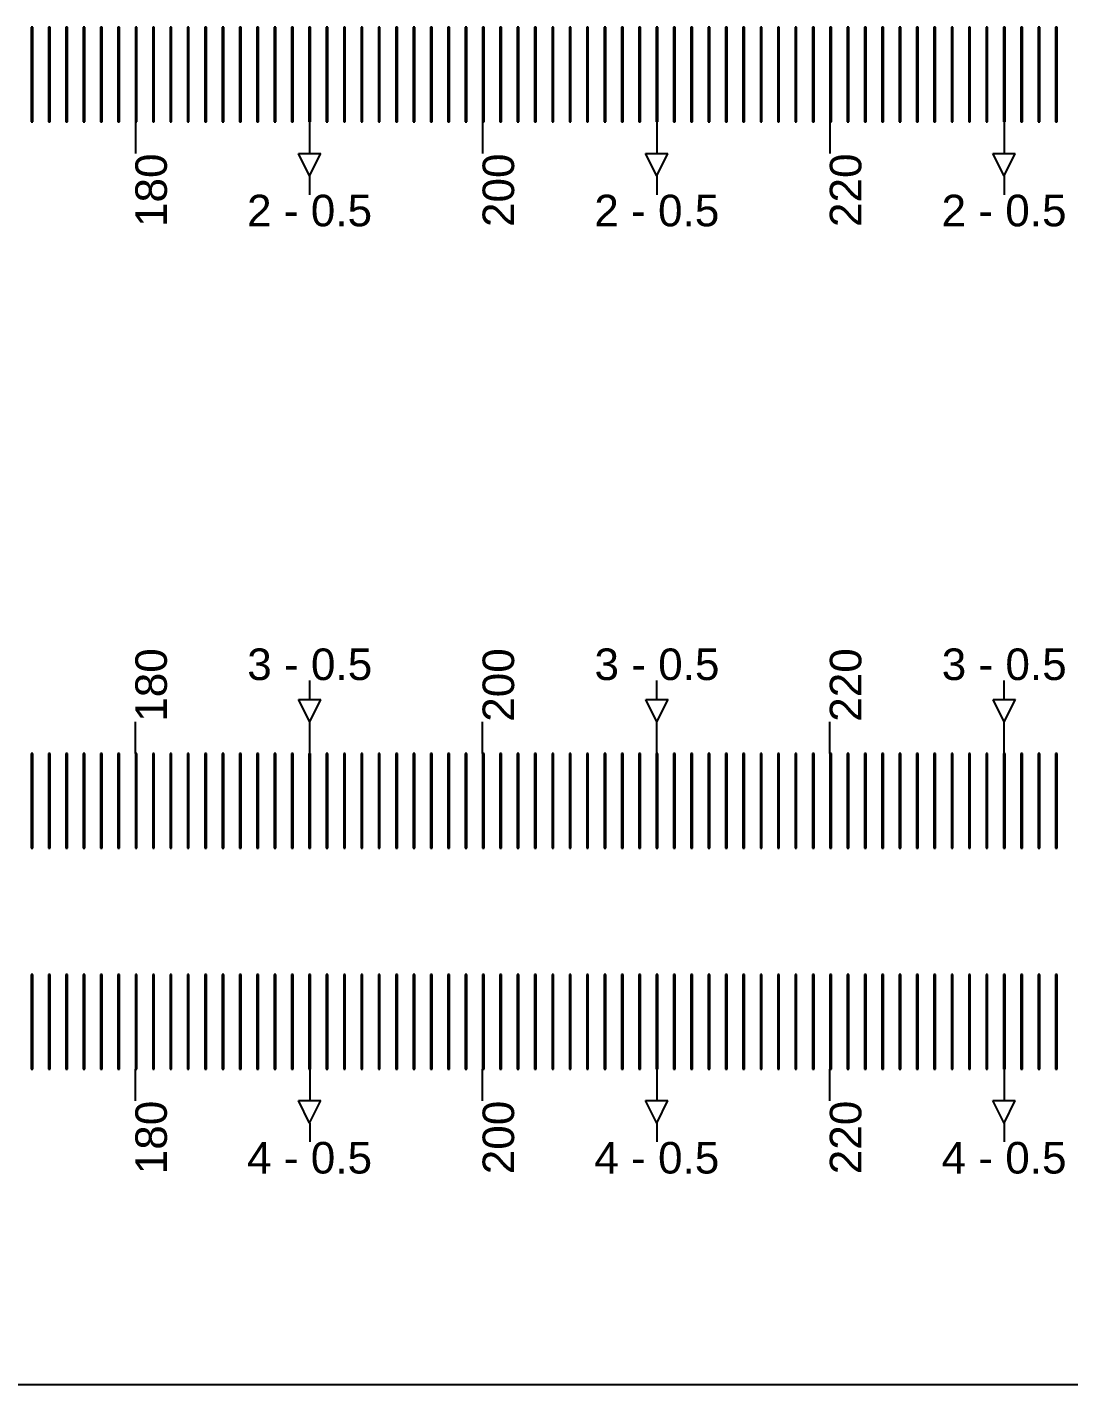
# Model space of a CAD drawing. Extents: x -119394 to 128420, y 74496 to 185496.
# Drawn here: x 41936 to 42266, y 157195.9 to 157625.9 of the extents above; entities that cross this region are included whole.
import ezdxf

# ---------------------------------------------------------------- set-up
doc = ezdxf.new("R2010")
doc.units = 13
doc.layers.add('CL - Label-1', color=120, linetype='Continuous')
doc.layers.add('CL - Label-2', color=132, linetype='Continuous')
doc.layers.add('CL - Sub-Micro', color=7, linetype='Continuous', true_color=0x47d1ff)
doc.styles.get("Standard").update_dxf_attribs({"font": 'arial.ttf'})

msp = doc.modelspace()

# ---------------------------------------------------------------- linework, layer by layer
for p, q in [((41970.29, 157595.86), (41970.29, 157585.86)), ((42025.49, 157595.86), (42025.49, 157585.86)), ((42080.29, 157595.86), (42080.29, 157585.86)), ((42135.49, 157595.86), (42135.49, 157585.86)), ((42190.29, 157595.86), (42190.29, 157585.86)), ((42245.49, 157595.86), (42245.49, 157585.86)), ((42025.49, 157578.79), (42025.49, 157572.79)), ((42135.49, 157578.79), (42135.49, 157572.79)), ((42245.49, 157578.79), (42245.49, 157572.79)), ((42025.54, 157412.94), (42025.54, 157418.94)), ((42135.54, 157412.94), (42135.54, 157418.94)), ((42245.54, 157412.94), (42245.54, 157418.94)), ((41970.29, 157395.86), (41970.29, 157405.86)), ((42025.54, 157395.86), (42025.54, 157405.86)), ((42080.29, 157395.86), (42080.29, 157405.86)), ((42135.54, 157395.86), (42135.54, 157405.86)), ((42190.29, 157395.86), (42190.29, 157405.86)), ((42245.54, 157395.86), (42245.54, 157405.86)), ((41970.29, 157285.86), (41970.29, 157295.86)), ((42025.54, 157295.86), (42025.54, 157285.86)), ((42080.29, 157285.86), (42080.29, 157295.86)), ((42135.54, 157295.86), (42135.54, 157285.86)), ((42190.29, 157285.86), (42190.29, 157295.86)), ((42245.54, 157295.86), (42245.54, 157285.86)), ((42025.54, 157278.79), (42025.54, 157272.79)), ((42135.54, 157278.79), (42135.54, 157272.79)), ((42245.54, 157278.79), (42245.54, 157272.79)), ((46680.29, 157195.86), (38030.29, 157195.86))]:
    msp.add_line(p, q)
at = {"layer": 'CL - Label-2'}
for p, q in [((42025.49, 157578.79), (42021.95, 157585.89)), ((42021.95, 157585.89), (42029.02, 157585.89)), ((42025.49, 157578.79), (42029.02, 157585.89)), ((42135.49, 157578.79), (42131.95, 157585.89)), ((42131.95, 157585.89), (42139.02, 157585.89)), ((42135.49, 157578.79), (42139.02, 157585.89)), ((42245.49, 157578.79), (42241.95, 157585.89)), ((42241.95, 157585.89), (42249.02, 157585.89)), ((42245.49, 157578.79), (42249.02, 157585.89)), ((42025.54, 157405.86), (42022, 157412.96)), ((42022, 157412.96), (42029.07, 157412.96)), ((42025.54, 157405.86), (42029.07, 157412.96)), ((42135.54, 157405.86), (42132, 157412.96)), ((42132, 157412.96), (42139.07, 157412.96)), ((42135.54, 157405.86), (42139.07, 157412.96)), ((42245.54, 157405.86), (42242, 157412.96)), ((42242, 157412.96), (42249.07, 157412.96)), ((42245.54, 157405.86), (42249.07, 157412.96)), ((42025.49, 157278.79), (42021.95, 157285.89)), ((42021.95, 157285.89), (42029.02, 157285.89)), ((42025.49, 157278.79), (42029.02, 157285.89)), ((42135.49, 157278.79), (42131.95, 157285.89)), ((42131.95, 157285.89), (42139.02, 157285.89)), ((42135.49, 157278.79), (42139.02, 157285.89)), ((42245.49, 157278.79), (42241.95, 157285.89)), ((42241.95, 157285.89), (42249.02, 157285.89)), ((42245.49, 157278.79), (42249.02, 157285.89))]:
    msp.add_line(p, q, dxfattribs=at)
at = {"layer": 'CL - Sub-Micro'}
for p, q in [((41937.29, 157625.86), (41937.29, 157595.86)), ((41937.79, 157625.86), (41937.29, 157625.86)), ((41937.79, 157595.86), (41937.79, 157625.86)), ((41942.79, 157625.86), (41942.79, 157595.86)), ((41943.29, 157625.86), (41942.79, 157625.86)), ((41943.29, 157595.86), (41943.29, 157625.86)), ((41948.29, 157625.86), (41948.29, 157595.86)), ((41948.79, 157625.86), (41948.29, 157625.86)), ((41948.79, 157595.86), (41948.79, 157625.86)), ((41953.79, 157625.86), (41953.79, 157595.86)), ((41954.29, 157625.86), (41953.79, 157625.86)), ((41954.29, 157595.86), (41954.29, 157625.86)), ((41959.29, 157625.86), (41959.29, 157595.86)), ((41959.79, 157625.86), (41959.29, 157625.86)), ((41959.79, 157595.86), (41959.79, 157625.86)), ((41964.79, 157625.86), (41964.79, 157595.86)), ((41965.29, 157625.86), (41964.79, 157625.86)), ((41965.29, 157595.86), (41965.29, 157625.86)), ((41970.29, 157625.86), (41970.29, 157595.86)), ((41970.79, 157625.86), (41970.29, 157625.86)), ((41970.79, 157595.86), (41970.79, 157625.86)), ((41975.79, 157625.86), (41975.79, 157595.86)), ((41976.29, 157625.86), (41975.79, 157625.86)), ((41976.29, 157595.86), (41976.29, 157625.86)), ((41981.29, 157625.86), (41981.29, 157595.86)), ((41981.79, 157625.86), (41981.29, 157625.86)), ((41981.79, 157595.86), (41981.79, 157625.86)), ((41986.79, 157625.86), (41986.79, 157595.86)), ((41987.29, 157625.86), (41986.79, 157625.86)), ((41987.29, 157595.86), (41987.29, 157625.86)), ((41992.29, 157625.86), (41992.29, 157595.86)), ((41992.79, 157625.86), (41992.29, 157625.86)), ((41992.79, 157595.86), (41992.79, 157625.86)), ((41997.79, 157625.86), (41997.79, 157595.86)), ((41998.29, 157625.86), (41997.79, 157625.86)), ((41998.29, 157595.86), (41998.29, 157625.86)), ((42003.29, 157625.86), (42003.29, 157595.86)), ((42003.79, 157625.86), (42003.29, 157625.86)), ((42003.79, 157595.86), (42003.79, 157625.86)), ((42008.79, 157625.86), (42008.79, 157595.86)), ((42009.29, 157625.86), (42008.79, 157625.86)), ((42009.29, 157595.86), (42009.29, 157625.86)), ((42014.29, 157625.86), (42014.29, 157595.86)), ((42014.79, 157625.86), (42014.29, 157625.86)), ((42014.79, 157595.86), (42014.79, 157625.86)), ((42019.79, 157625.86), (42019.79, 157595.86)), ((42020.29, 157625.86), (42019.79, 157625.86)), ((42020.29, 157595.86), (42020.29, 157625.86)), ((42025.29, 157625.86), (42025.29, 157595.86)), ((42025.79, 157625.86), (42025.29, 157625.86)), ((42025.79, 157595.86), (42025.79, 157625.86)), ((42030.79, 157625.86), (42030.79, 157595.86)), ((42031.29, 157625.86), (42030.79, 157625.86)), ((42031.29, 157595.86), (42031.29, 157625.86)), ((42036.29, 157625.86), (42036.29, 157595.86)), ((42036.79, 157625.86), (42036.29, 157625.86)), ((42036.79, 157595.86), (42036.79, 157625.86)), ((42041.79, 157625.86), (42041.79, 157595.86)), ((42042.29, 157625.86), (42041.79, 157625.86)), ((42042.29, 157595.86), (42042.29, 157625.86)), ((42047.29, 157625.86), (42047.29, 157595.86)), ((42047.79, 157625.86), (42047.29, 157625.86)), ((42047.79, 157595.86), (42047.79, 157625.86)), ((42052.79, 157625.86), (42052.79, 157595.86)), ((42053.29, 157625.86), (42052.79, 157625.86)), ((42053.29, 157595.86), (42053.29, 157625.86)), ((42058.29, 157625.86), (42058.29, 157595.86)), ((42058.79, 157625.86), (42058.29, 157625.86)), ((42058.79, 157595.86), (42058.79, 157625.86)), ((42063.79, 157625.86), (42063.79, 157595.86)), ((42064.29, 157625.86), (42063.79, 157625.86)), ((42064.29, 157595.86), (42064.29, 157625.86)), ((42069.29, 157625.86), (42069.29, 157595.86)), ((42069.79, 157625.86), (42069.29, 157625.86)), ((42069.79, 157595.86), (42069.79, 157625.86)), ((42074.79, 157625.86), (42074.79, 157595.86)), ((42075.29, 157625.86), (42074.79, 157625.86)), ((42075.29, 157595.86), (42075.29, 157625.86)), ((42080.29, 157625.86), (42080.29, 157595.86)), ((42080.79, 157625.86), (42080.29, 157625.86)), ((42080.79, 157595.86), (42080.79, 157625.86)), ((42085.79, 157625.86), (42085.79, 157595.86)), ((42086.29, 157625.86), (42085.79, 157625.86)), ((42086.29, 157595.86), (42086.29, 157625.86)), ((42091.29, 157625.86), (42091.29, 157595.86)), ((42091.79, 157625.86), (42091.29, 157625.86)), ((42091.79, 157595.86), (42091.79, 157625.86)), ((42096.79, 157625.86), (42096.79, 157595.86)), ((42097.29, 157625.86), (42096.79, 157625.86)), ((42097.29, 157595.86), (42097.29, 157625.86)), ((42102.29, 157625.86), (42102.29, 157595.86)), ((42102.79, 157625.86), (42102.29, 157625.86)), ((42102.79, 157595.86), (42102.79, 157625.86)), ((42107.79, 157625.86), (42107.79, 157595.86)), ((42108.29, 157625.86), (42107.79, 157625.86)), ((42108.29, 157595.86), (42108.29, 157625.86)), ((42113.29, 157625.86), (42113.29, 157595.86)), ((42113.79, 157625.86), (42113.29, 157625.86)), ((42113.79, 157595.86), (42113.79, 157625.86)), ((42118.79, 157625.86), (42118.79, 157595.86)), ((42119.29, 157625.86), (42118.79, 157625.86)), ((42119.29, 157595.86), (42119.29, 157625.86)), ((42124.29, 157625.86), (42124.29, 157595.86)), ((42124.79, 157625.86), (42124.29, 157625.86)), ((42124.79, 157595.86), (42124.79, 157625.86)), ((42129.79, 157625.86), (42129.79, 157595.86)), ((42130.29, 157625.86), (42129.79, 157625.86)), ((42130.29, 157595.86), (42130.29, 157625.86)), ((42135.29, 157625.86), (42135.29, 157595.86)), ((42135.79, 157625.86), (42135.29, 157625.86)), ((42135.79, 157595.86), (42135.79, 157625.86)), ((42140.79, 157625.86), (42140.79, 157595.86)), ((42141.29, 157625.86), (42140.79, 157625.86)), ((42141.29, 157595.86), (42141.29, 157625.86)), ((42146.29, 157625.86), (42146.29, 157595.86)), ((42146.79, 157625.86), (42146.29, 157625.86)), ((42146.79, 157595.86), (42146.79, 157625.86)), ((42151.79, 157625.86), (42151.79, 157595.86)), ((42152.29, 157625.86), (42151.79, 157625.86)), ((42152.29, 157595.86), (42152.29, 157625.86)), ((42157.29, 157625.86), (42157.29, 157595.86)), ((42157.79, 157625.86), (42157.29, 157625.86)), ((42157.79, 157595.86), (42157.79, 157625.86)), ((42162.79, 157625.86), (42162.79, 157595.86)), ((42163.29, 157625.86), (42162.79, 157625.86)), ((42163.29, 157595.86), (42163.29, 157625.86)), ((42168.29, 157625.86), (42168.29, 157595.86)), ((42168.79, 157625.86), (42168.29, 157625.86)), ((42168.79, 157595.86), (42168.79, 157625.86)), ((42173.79, 157625.86), (42173.79, 157595.86)), ((42174.29, 157625.86), (42173.79, 157625.86)), ((42174.29, 157595.86), (42174.29, 157625.86)), ((42179.29, 157625.86), (42179.29, 157595.86)), ((42179.79, 157625.86), (42179.29, 157625.86)), ((42179.79, 157595.86), (42179.79, 157625.86)), ((42184.79, 157625.86), (42184.79, 157595.86)), ((42185.29, 157625.86), (42184.79, 157625.86)), ((42185.29, 157595.86), (42185.29, 157625.86)), ((42190.29, 157625.86), (42190.29, 157595.86)), ((42190.79, 157625.86), (42190.29, 157625.86)), ((42190.79, 157595.86), (42190.79, 157625.86)), ((42195.79, 157625.86), (42195.79, 157595.86)), ((42196.29, 157625.86), (42195.79, 157625.86)), ((42196.29, 157595.86), (42196.29, 157625.86)), ((42201.29, 157625.86), (42201.29, 157595.86)), ((42201.79, 157625.86), (42201.29, 157625.86)), ((42201.79, 157595.86), (42201.79, 157625.86)), ((42206.79, 157625.86), (42206.79, 157595.86)), ((42207.29, 157625.86), (42206.79, 157625.86)), ((42207.29, 157595.86), (42207.29, 157625.86)), ((42212.29, 157625.86), (42212.29, 157595.86)), ((42212.79, 157625.86), (42212.29, 157625.86)), ((42212.79, 157595.86), (42212.79, 157625.86)), ((42217.79, 157625.86), (42217.79, 157595.86)), ((42218.29, 157625.86), (42217.79, 157625.86)), ((42218.29, 157595.86), (42218.29, 157625.86)), ((42223.29, 157625.86), (42223.29, 157595.86)), ((42223.79, 157625.86), (42223.29, 157625.86)), ((42223.79, 157595.86), (42223.79, 157625.86)), ((42228.79, 157625.86), (42228.79, 157595.86)), ((42229.29, 157625.86), (42228.79, 157625.86)), ((42229.29, 157595.86), (42229.29, 157625.86)), ((42234.29, 157625.86), (42234.29, 157595.86)), ((42234.79, 157625.86), (42234.29, 157625.86)), ((42234.79, 157595.86), (42234.79, 157625.86)), ((42239.79, 157625.86), (42239.79, 157595.86)), ((42240.29, 157625.86), (42239.79, 157625.86)), ((42240.29, 157595.86), (42240.29, 157625.86)), ((42245.29, 157625.86), (42245.29, 157595.86)), ((42245.79, 157625.86), (42245.29, 157625.86)), ((42245.79, 157595.86), (42245.79, 157625.86)), ((42250.79, 157625.86), (42250.79, 157595.86)), ((42251.29, 157625.86), (42250.79, 157625.86)), ((42251.29, 157595.86), (42251.29, 157625.86)), ((42256.29, 157625.86), (42256.29, 157595.86)), ((42256.79, 157625.86), (42256.29, 157625.86)), ((42256.79, 157595.86), (42256.79, 157625.86)), ((42261.79, 157625.86), (42261.79, 157595.86)), ((42262.29, 157625.86), (42261.79, 157625.86)), ((42262.29, 157595.86), (42262.29, 157625.86)), ((41937.29, 157595.86), (41937.79, 157595.86)), ((41942.79, 157595.86), (41943.29, 157595.86)), ((41948.29, 157595.86), (41948.79, 157595.86)), ((41953.79, 157595.86), (41954.29, 157595.86)), ((41959.29, 157595.86), (41959.79, 157595.86)), ((41964.79, 157595.86), (41965.29, 157595.86)), ((41970.29, 157595.86), (41970.79, 157595.86)), ((41975.79, 157595.86), (41976.29, 157595.86)), ((41981.29, 157595.86), (41981.79, 157595.86)), ((41986.79, 157595.86), (41987.29, 157595.86)), ((41992.29, 157595.86), (41992.79, 157595.86)), ((41997.79, 157595.86), (41998.29, 157595.86)), ((42003.29, 157595.86), (42003.79, 157595.86)), ((42008.79, 157595.86), (42009.29, 157595.86)), ((42014.29, 157595.86), (42014.79, 157595.86)), ((42019.79, 157595.86), (42020.29, 157595.86)), ((42025.29, 157595.86), (42025.79, 157595.86)), ((42030.79, 157595.86), (42031.29, 157595.86)), ((42036.29, 157595.86), (42036.79, 157595.86)), ((42041.79, 157595.86), (42042.29, 157595.86)), ((42047.29, 157595.86), (42047.79, 157595.86)), ((42052.79, 157595.86), (42053.29, 157595.86)), ((42058.29, 157595.86), (42058.79, 157595.86)), ((42063.79, 157595.86), (42064.29, 157595.86)), ((42069.29, 157595.86), (42069.79, 157595.86)), ((42074.79, 157595.86), (42075.29, 157595.86)), ((42080.29, 157595.86), (42080.79, 157595.86)), ((42085.79, 157595.86), (42086.29, 157595.86)), ((42091.29, 157595.86), (42091.79, 157595.86)), ((42096.79, 157595.86), (42097.29, 157595.86)), ((42102.29, 157595.86), (42102.79, 157595.86)), ((42107.79, 157595.86), (42108.29, 157595.86)), ((42113.29, 157595.86), (42113.79, 157595.86)), ((42118.79, 157595.86), (42119.29, 157595.86)), ((42124.29, 157595.86), (42124.79, 157595.86)), ((42129.79, 157595.86), (42130.29, 157595.86)), ((42135.29, 157595.86), (42135.79, 157595.86)), ((42140.79, 157595.86), (42141.29, 157595.86)), ((42146.29, 157595.86), (42146.79, 157595.86)), ((42151.79, 157595.86), (42152.29, 157595.86)), ((42157.29, 157595.86), (42157.79, 157595.86)), ((42162.79, 157595.86), (42163.29, 157595.86)), ((42168.29, 157595.86), (42168.79, 157595.86)), ((42173.79, 157595.86), (42174.29, 157595.86)), ((42179.29, 157595.86), (42179.79, 157595.86)), ((42184.79, 157595.86), (42185.29, 157595.86)), ((42190.29, 157595.86), (42190.79, 157595.86)), ((42195.79, 157595.86), (42196.29, 157595.86)), ((42201.29, 157595.86), (42201.79, 157595.86)), ((42206.79, 157595.86), (42207.29, 157595.86)), ((42212.29, 157595.86), (42212.79, 157595.86)), ((42217.79, 157595.86), (42218.29, 157595.86)), ((42223.29, 157595.86), (42223.79, 157595.86)), ((42228.79, 157595.86), (42229.29, 157595.86)), ((42234.29, 157595.86), (42234.79, 157595.86)), ((42239.79, 157595.86), (42240.29, 157595.86)), ((42245.29, 157595.86), (42245.79, 157595.86)), ((42250.79, 157595.86), (42251.29, 157595.86)), ((42256.29, 157595.86), (42256.79, 157595.86)), ((42261.79, 157595.86), (42262.29, 157595.86)), ((41937.29, 157395.86), (41937.29, 157365.86)), ((41937.79, 157395.86), (41937.29, 157395.86)), ((41937.79, 157365.86), (41937.79, 157395.86)), ((41942.79, 157395.86), (41942.79, 157365.86)), ((41943.29, 157395.86), (41942.79, 157395.86)), ((41943.29, 157365.86), (41943.29, 157395.86)), ((41948.29, 157395.86), (41948.29, 157365.86)), ((41948.79, 157395.86), (41948.29, 157395.86)), ((41948.79, 157365.86), (41948.79, 157395.86)), ((41953.79, 157395.86), (41953.79, 157365.86)), ((41954.29, 157395.86), (41953.79, 157395.86)), ((41954.29, 157365.86), (41954.29, 157395.86)), ((41959.29, 157395.86), (41959.29, 157365.86)), ((41959.79, 157395.86), (41959.29, 157395.86)), ((41959.79, 157365.86), (41959.79, 157395.86)), ((41964.79, 157395.86), (41964.79, 157365.86)), ((41965.29, 157395.86), (41964.79, 157395.86)), ((41965.29, 157365.86), (41965.29, 157395.86)), ((41970.29, 157395.86), (41970.29, 157365.86)), ((41970.79, 157395.86), (41970.29, 157395.86)), ((41970.79, 157365.86), (41970.79, 157395.86)), ((41975.79, 157395.86), (41975.79, 157365.86)), ((41976.29, 157395.86), (41975.79, 157395.86)), ((41976.29, 157365.86), (41976.29, 157395.86)), ((41981.29, 157395.86), (41981.29, 157365.86)), ((41981.79, 157395.86), (41981.29, 157395.86)), ((41981.79, 157365.86), (41981.79, 157395.86)), ((41986.79, 157395.86), (41986.79, 157365.86)), ((41987.29, 157395.86), (41986.79, 157395.86)), ((41987.29, 157365.86), (41987.29, 157395.86)), ((41992.29, 157395.86), (41992.29, 157365.86)), ((41992.79, 157395.86), (41992.29, 157395.86)), ((41992.79, 157365.86), (41992.79, 157395.86)), ((41997.79, 157395.86), (41997.79, 157365.86)), ((41998.29, 157395.86), (41997.79, 157395.86)), ((41998.29, 157365.86), (41998.29, 157395.86)), ((42003.29, 157395.86), (42003.29, 157365.86)), ((42003.79, 157395.86), (42003.29, 157395.86)), ((42003.79, 157365.86), (42003.79, 157395.86)), ((42008.79, 157395.86), (42008.79, 157365.86)), ((42009.29, 157395.86), (42008.79, 157395.86)), ((42009.29, 157365.86), (42009.29, 157395.86)), ((42014.29, 157395.86), (42014.29, 157365.86)), ((42014.79, 157395.86), (42014.29, 157395.86)), ((42014.79, 157365.86), (42014.79, 157395.86)), ((42019.79, 157395.86), (42019.79, 157365.86)), ((42020.29, 157395.86), (42019.79, 157395.86)), ((42020.29, 157365.86), (42020.29, 157395.86)), ((42025.29, 157395.86), (42025.29, 157365.86)), ((42025.79, 157395.86), (42025.29, 157395.86)), ((42025.79, 157365.86), (42025.79, 157395.86)), ((42030.79, 157395.86), (42030.79, 157365.86)), ((42031.29, 157395.86), (42030.79, 157395.86)), ((42031.29, 157365.86), (42031.29, 157395.86)), ((42036.29, 157395.86), (42036.29, 157365.86)), ((42036.79, 157395.86), (42036.29, 157395.86)), ((42036.79, 157365.86), (42036.79, 157395.86)), ((42041.79, 157395.86), (42041.79, 157365.86)), ((42042.29, 157395.86), (42041.79, 157395.86)), ((42042.29, 157365.86), (42042.29, 157395.86)), ((42047.29, 157395.86), (42047.29, 157365.86)), ((42047.79, 157395.86), (42047.29, 157395.86)), ((42047.79, 157365.86), (42047.79, 157395.86)), ((42052.79, 157395.86), (42052.79, 157365.86)), ((42053.29, 157395.86), (42052.79, 157395.86)), ((42053.29, 157365.86), (42053.29, 157395.86)), ((42058.29, 157395.86), (42058.29, 157365.86)), ((42058.79, 157395.86), (42058.29, 157395.86)), ((42058.79, 157365.86), (42058.79, 157395.86)), ((42063.79, 157395.86), (42063.79, 157365.86)), ((42064.29, 157395.86), (42063.79, 157395.86)), ((42064.29, 157365.86), (42064.29, 157395.86)), ((42069.29, 157395.86), (42069.29, 157365.86)), ((42069.79, 157395.86), (42069.29, 157395.86)), ((42069.79, 157365.86), (42069.79, 157395.86)), ((42074.79, 157395.86), (42074.79, 157365.86)), ((42075.29, 157395.86), (42074.79, 157395.86)), ((42075.29, 157365.86), (42075.29, 157395.86)), ((42080.29, 157395.86), (42080.29, 157365.86)), ((42080.79, 157395.86), (42080.29, 157395.86)), ((42080.79, 157365.86), (42080.79, 157395.86)), ((42085.79, 157395.86), (42085.79, 157365.86)), ((42086.29, 157395.86), (42085.79, 157395.86)), ((42086.29, 157365.86), (42086.29, 157395.86)), ((42091.29, 157395.86), (42091.29, 157365.86)), ((42091.79, 157395.86), (42091.29, 157395.86)), ((42091.79, 157365.86), (42091.79, 157395.86)), ((42096.79, 157395.86), (42096.79, 157365.86)), ((42097.29, 157395.86), (42096.79, 157395.86)), ((42097.29, 157365.86), (42097.29, 157395.86)), ((42102.29, 157395.86), (42102.29, 157365.86)), ((42102.79, 157395.86), (42102.29, 157395.86)), ((42102.79, 157365.86), (42102.79, 157395.86)), ((42107.79, 157395.86), (42107.79, 157365.86)), ((42108.29, 157395.86), (42107.79, 157395.86)), ((42108.29, 157365.86), (42108.29, 157395.86)), ((42113.29, 157395.86), (42113.29, 157365.86)), ((42113.79, 157395.86), (42113.29, 157395.86)), ((42113.79, 157365.86), (42113.79, 157395.86)), ((42118.79, 157395.86), (42118.79, 157365.86)), ((42119.29, 157395.86), (42118.79, 157395.86)), ((42119.29, 157365.86), (42119.29, 157395.86)), ((42124.29, 157395.86), (42124.29, 157365.86)), ((42124.79, 157395.86), (42124.29, 157395.86)), ((42124.79, 157365.86), (42124.79, 157395.86)), ((42129.79, 157395.86), (42129.79, 157365.86)), ((42130.29, 157395.86), (42129.79, 157395.86)), ((42130.29, 157365.86), (42130.29, 157395.86)), ((42135.29, 157395.86), (42135.29, 157365.86)), ((42135.79, 157395.86), (42135.29, 157395.86)), ((42135.79, 157365.86), (42135.79, 157395.86)), ((42140.79, 157395.86), (42140.79, 157365.86)), ((42141.29, 157395.86), (42140.79, 157395.86)), ((42141.29, 157365.86), (42141.29, 157395.86)), ((42146.29, 157395.86), (42146.29, 157365.86)), ((42146.79, 157395.86), (42146.29, 157395.86)), ((42146.79, 157365.86), (42146.79, 157395.86)), ((42151.79, 157395.86), (42151.79, 157365.86)), ((42152.29, 157395.86), (42151.79, 157395.86)), ((42152.29, 157365.86), (42152.29, 157395.86)), ((42157.29, 157395.86), (42157.29, 157365.86)), ((42157.79, 157395.86), (42157.29, 157395.86)), ((42157.79, 157365.86), (42157.79, 157395.86)), ((42162.79, 157395.86), (42162.79, 157365.86)), ((42163.29, 157395.86), (42162.79, 157395.86)), ((42163.29, 157365.86), (42163.29, 157395.86)), ((42168.29, 157395.86), (42168.29, 157365.86)), ((42168.79, 157395.86), (42168.29, 157395.86)), ((42168.79, 157365.86), (42168.79, 157395.86)), ((42173.79, 157395.86), (42173.79, 157365.86)), ((42174.29, 157395.86), (42173.79, 157395.86)), ((42174.29, 157365.86), (42174.29, 157395.86)), ((42179.29, 157395.86), (42179.29, 157365.86)), ((42179.79, 157395.86), (42179.29, 157395.86)), ((42179.79, 157365.86), (42179.79, 157395.86)), ((42184.79, 157395.86), (42184.79, 157365.86)), ((42185.29, 157395.86), (42184.79, 157395.86)), ((42185.29, 157365.86), (42185.29, 157395.86)), ((42190.29, 157395.86), (42190.29, 157365.86)), ((42190.79, 157395.86), (42190.29, 157395.86)), ((42190.79, 157365.86), (42190.79, 157395.86)), ((42195.79, 157395.86), (42195.79, 157365.86)), ((42196.29, 157395.86), (42195.79, 157395.86)), ((42196.29, 157365.86), (42196.29, 157395.86)), ((42201.29, 157395.86), (42201.29, 157365.86)), ((42201.79, 157395.86), (42201.29, 157395.86)), ((42201.79, 157365.86), (42201.79, 157395.86)), ((42206.79, 157395.86), (42206.79, 157365.86)), ((42207.29, 157395.86), (42206.79, 157395.86)), ((42207.29, 157365.86), (42207.29, 157395.86)), ((42212.29, 157395.86), (42212.29, 157365.86)), ((42212.79, 157395.86), (42212.29, 157395.86)), ((42212.79, 157365.86), (42212.79, 157395.86)), ((42217.79, 157395.86), (42217.79, 157365.86)), ((42218.29, 157395.86), (42217.79, 157395.86)), ((42218.29, 157365.86), (42218.29, 157395.86)), ((42223.29, 157395.86), (42223.29, 157365.86)), ((42223.79, 157395.86), (42223.29, 157395.86)), ((42223.79, 157365.86), (42223.79, 157395.86)), ((42228.79, 157395.86), (42228.79, 157365.86)), ((42229.29, 157395.86), (42228.79, 157395.86)), ((42229.29, 157365.86), (42229.29, 157395.86)), ((42234.29, 157395.86), (42234.29, 157365.86)), ((42234.79, 157395.86), (42234.29, 157395.86)), ((42234.79, 157365.86), (42234.79, 157395.86)), ((42239.79, 157395.86), (42239.79, 157365.86)), ((42240.29, 157395.86), (42239.79, 157395.86)), ((42240.29, 157365.86), (42240.29, 157395.86)), ((42245.29, 157395.86), (42245.29, 157365.86)), ((42245.79, 157395.86), (42245.29, 157395.86)), ((42245.79, 157365.86), (42245.79, 157395.86)), ((42250.79, 157395.86), (42250.79, 157365.86)), ((42251.29, 157395.86), (42250.79, 157395.86)), ((42251.29, 157365.86), (42251.29, 157395.86)), ((42256.29, 157395.86), (42256.29, 157365.86)), ((42256.79, 157395.86), (42256.29, 157395.86)), ((42256.79, 157365.86), (42256.79, 157395.86)), ((42261.79, 157395.86), (42261.79, 157365.86)), ((42262.29, 157395.86), (42261.79, 157395.86)), ((42262.29, 157365.86), (42262.29, 157395.86)), ((41937.29, 157365.86), (41937.79, 157365.86)), ((41942.79, 157365.86), (41943.29, 157365.86)), ((41948.29, 157365.86), (41948.79, 157365.86)), ((41953.79, 157365.86), (41954.29, 157365.86)), ((41959.29, 157365.86), (41959.79, 157365.86)), ((41964.79, 157365.86), (41965.29, 157365.86)), ((41970.29, 157365.86), (41970.79, 157365.86)), ((41975.79, 157365.86), (41976.29, 157365.86)), ((41981.29, 157365.86), (41981.79, 157365.86)), ((41986.79, 157365.86), (41987.29, 157365.86)), ((41992.29, 157365.86), (41992.79, 157365.86)), ((41997.79, 157365.86), (41998.29, 157365.86)), ((42003.29, 157365.86), (42003.79, 157365.86)), ((42008.79, 157365.86), (42009.29, 157365.86)), ((42014.29, 157365.86), (42014.79, 157365.86)), ((42019.79, 157365.86), (42020.29, 157365.86)), ((42025.29, 157365.86), (42025.79, 157365.86)), ((42030.79, 157365.86), (42031.29, 157365.86)), ((42036.29, 157365.86), (42036.79, 157365.86)), ((42041.79, 157365.86), (42042.29, 157365.86)), ((42047.29, 157365.86), (42047.79, 157365.86)), ((42052.79, 157365.86), (42053.29, 157365.86)), ((42058.29, 157365.86), (42058.79, 157365.86)), ((42063.79, 157365.86), (42064.29, 157365.86)), ((42069.29, 157365.86), (42069.79, 157365.86)), ((42074.79, 157365.86), (42075.29, 157365.86)), ((42080.29, 157365.86), (42080.79, 157365.86)), ((42085.79, 157365.86), (42086.29, 157365.86)), ((42091.29, 157365.86), (42091.79, 157365.86)), ((42096.79, 157365.86), (42097.29, 157365.86)), ((42102.29, 157365.86), (42102.79, 157365.86)), ((42107.79, 157365.86), (42108.29, 157365.86)), ((42113.29, 157365.86), (42113.79, 157365.86)), ((42118.79, 157365.86), (42119.29, 157365.86)), ((42124.29, 157365.86), (42124.79, 157365.86)), ((42129.79, 157365.86), (42130.29, 157365.86)), ((42135.29, 157365.86), (42135.79, 157365.86)), ((42140.79, 157365.86), (42141.29, 157365.86)), ((42146.29, 157365.86), (42146.79, 157365.86)), ((42151.79, 157365.86), (42152.29, 157365.86)), ((42157.29, 157365.86), (42157.79, 157365.86)), ((42162.79, 157365.86), (42163.29, 157365.86)), ((42168.29, 157365.86), (42168.79, 157365.86)), ((42173.79, 157365.86), (42174.29, 157365.86)), ((42179.29, 157365.86), (42179.79, 157365.86)), ((42184.79, 157365.86), (42185.29, 157365.86)), ((42190.29, 157365.86), (42190.79, 157365.86)), ((42195.79, 157365.86), (42196.29, 157365.86)), ((42201.29, 157365.86), (42201.79, 157365.86)), ((42206.79, 157365.86), (42207.29, 157365.86)), ((42212.29, 157365.86), (42212.79, 157365.86)), ((42217.79, 157365.86), (42218.29, 157365.86)), ((42223.29, 157365.86), (42223.79, 157365.86)), ((42228.79, 157365.86), (42229.29, 157365.86)), ((42234.29, 157365.86), (42234.79, 157365.86)), ((42239.79, 157365.86), (42240.29, 157365.86)), ((42245.29, 157365.86), (42245.79, 157365.86)), ((42250.79, 157365.86), (42251.29, 157365.86)), ((42256.29, 157365.86), (42256.79, 157365.86)), ((42261.79, 157365.86), (42262.29, 157365.86)), ((41937.29, 157325.86), (41937.29, 157295.86)), ((41937.79, 157325.86), (41937.29, 157325.86)), ((41937.79, 157295.86), (41937.79, 157325.86)), ((41942.79, 157325.86), (41942.79, 157295.86)), ((41943.29, 157325.86), (41942.79, 157325.86)), ((41943.29, 157295.86), (41943.29, 157325.86)), ((41948.29, 157325.86), (41948.29, 157295.86)), ((41948.79, 157325.86), (41948.29, 157325.86)), ((41948.79, 157295.86), (41948.79, 157325.86)), ((41953.79, 157325.86), (41953.79, 157295.86)), ((41954.29, 157325.86), (41953.79, 157325.86)), ((41954.29, 157295.86), (41954.29, 157325.86)), ((41959.29, 157325.86), (41959.29, 157295.86)), ((41959.79, 157325.86), (41959.29, 157325.86)), ((41959.79, 157295.86), (41959.79, 157325.86)), ((41964.79, 157325.86), (41964.79, 157295.86)), ((41965.29, 157325.86), (41964.79, 157325.86)), ((41965.29, 157295.86), (41965.29, 157325.86)), ((41970.29, 157325.86), (41970.29, 157295.86)), ((41970.79, 157325.86), (41970.29, 157325.86)), ((41970.79, 157295.86), (41970.79, 157325.86)), ((41975.79, 157325.86), (41975.79, 157295.86)), ((41976.29, 157325.86), (41975.79, 157325.86)), ((41976.29, 157295.86), (41976.29, 157325.86)), ((41981.29, 157325.86), (41981.29, 157295.86)), ((41981.79, 157325.86), (41981.29, 157325.86)), ((41981.79, 157295.86), (41981.79, 157325.86)), ((41986.79, 157325.86), (41986.79, 157295.86)), ((41987.29, 157325.86), (41986.79, 157325.86)), ((41987.29, 157295.86), (41987.29, 157325.86)), ((41992.29, 157325.86), (41992.29, 157295.86)), ((41992.79, 157325.86), (41992.29, 157325.86)), ((41992.79, 157295.86), (41992.79, 157325.86)), ((41997.79, 157325.86), (41997.79, 157295.86)), ((41998.29, 157325.86), (41997.79, 157325.86)), ((41998.29, 157295.86), (41998.29, 157325.86)), ((42003.29, 157325.86), (42003.29, 157295.86)), ((42003.79, 157325.86), (42003.29, 157325.86)), ((42003.79, 157295.86), (42003.79, 157325.86)), ((42008.79, 157325.86), (42008.79, 157295.86)), ((42009.29, 157325.86), (42008.79, 157325.86)), ((42009.29, 157295.86), (42009.29, 157325.86)), ((42014.29, 157325.86), (42014.29, 157295.86)), ((42014.79, 157325.86), (42014.29, 157325.86)), ((42014.79, 157295.86), (42014.79, 157325.86)), ((42019.79, 157325.86), (42019.79, 157295.86)), ((42020.29, 157325.86), (42019.79, 157325.86)), ((42020.29, 157295.86), (42020.29, 157325.86)), ((42025.29, 157325.86), (42025.29, 157295.86)), ((42025.79, 157325.86), (42025.29, 157325.86)), ((42025.79, 157295.86), (42025.79, 157325.86)), ((42030.79, 157325.86), (42030.79, 157295.86)), ((42031.29, 157325.86), (42030.79, 157325.86)), ((42031.29, 157295.86), (42031.29, 157325.86)), ((42036.29, 157325.86), (42036.29, 157295.86)), ((42036.79, 157325.86), (42036.29, 157325.86)), ((42036.79, 157295.86), (42036.79, 157325.86)), ((42041.79, 157325.86), (42041.79, 157295.86)), ((42042.29, 157325.86), (42041.79, 157325.86)), ((42042.29, 157295.86), (42042.29, 157325.86)), ((42047.29, 157325.86), (42047.29, 157295.86)), ((42047.79, 157325.86), (42047.29, 157325.86)), ((42047.79, 157295.86), (42047.79, 157325.86)), ((42052.79, 157325.86), (42052.79, 157295.86)), ((42053.29, 157325.86), (42052.79, 157325.86)), ((42053.29, 157295.86), (42053.29, 157325.86)), ((42058.29, 157325.86), (42058.29, 157295.86)), ((42058.79, 157325.86), (42058.29, 157325.86)), ((42058.79, 157295.86), (42058.79, 157325.86)), ((42063.79, 157325.86), (42063.79, 157295.86)), ((42064.29, 157325.86), (42063.79, 157325.86)), ((42064.29, 157295.86), (42064.29, 157325.86)), ((42069.29, 157325.86), (42069.29, 157295.86)), ((42069.79, 157325.86), (42069.29, 157325.86)), ((42069.79, 157295.86), (42069.79, 157325.86)), ((42074.79, 157325.86), (42074.79, 157295.86)), ((42075.29, 157325.86), (42074.79, 157325.86)), ((42075.29, 157295.86), (42075.29, 157325.86)), ((42080.29, 157325.86), (42080.29, 157295.86)), ((42080.79, 157325.86), (42080.29, 157325.86)), ((42080.79, 157295.86), (42080.79, 157325.86)), ((42085.79, 157325.86), (42085.79, 157295.86)), ((42086.29, 157325.86), (42085.79, 157325.86)), ((42086.29, 157295.86), (42086.29, 157325.86)), ((42091.29, 157325.86), (42091.29, 157295.86)), ((42091.79, 157325.86), (42091.29, 157325.86)), ((42091.79, 157295.86), (42091.79, 157325.86)), ((42096.79, 157325.86), (42096.79, 157295.86)), ((42097.29, 157325.86), (42096.79, 157325.86)), ((42097.29, 157295.86), (42097.29, 157325.86)), ((42102.29, 157325.86), (42102.29, 157295.86)), ((42102.79, 157325.86), (42102.29, 157325.86)), ((42102.79, 157295.86), (42102.79, 157325.86)), ((42107.79, 157325.86), (42107.79, 157295.86)), ((42108.29, 157325.86), (42107.79, 157325.86)), ((42108.29, 157295.86), (42108.29, 157325.86)), ((42113.29, 157325.86), (42113.29, 157295.86)), ((42113.79, 157325.86), (42113.29, 157325.86)), ((42113.79, 157295.86), (42113.79, 157325.86)), ((42118.79, 157325.86), (42118.79, 157295.86)), ((42119.29, 157325.86), (42118.79, 157325.86)), ((42119.29, 157295.86), (42119.29, 157325.86)), ((42124.29, 157325.86), (42124.29, 157295.86)), ((42124.79, 157325.86), (42124.29, 157325.86)), ((42124.79, 157295.86), (42124.79, 157325.86)), ((42129.79, 157325.86), (42129.79, 157295.86)), ((42130.29, 157325.86), (42129.79, 157325.86)), ((42130.29, 157295.86), (42130.29, 157325.86)), ((42135.29, 157325.86), (42135.29, 157295.86)), ((42135.79, 157325.86), (42135.29, 157325.86)), ((42135.79, 157295.86), (42135.79, 157325.86)), ((42140.79, 157325.86), (42140.79, 157295.86)), ((42141.29, 157325.86), (42140.79, 157325.86)), ((42141.29, 157295.86), (42141.29, 157325.86)), ((42146.29, 157325.86), (42146.29, 157295.86)), ((42146.79, 157325.86), (42146.29, 157325.86)), ((42146.79, 157295.86), (42146.79, 157325.86)), ((42151.79, 157325.86), (42151.79, 157295.86)), ((42152.29, 157325.86), (42151.79, 157325.86)), ((42152.29, 157295.86), (42152.29, 157325.86)), ((42157.29, 157325.86), (42157.29, 157295.86)), ((42157.79, 157325.86), (42157.29, 157325.86)), ((42157.79, 157295.86), (42157.79, 157325.86)), ((42162.79, 157325.86), (42162.79, 157295.86)), ((42163.29, 157325.86), (42162.79, 157325.86)), ((42163.29, 157295.86), (42163.29, 157325.86)), ((42168.29, 157325.86), (42168.29, 157295.86)), ((42168.79, 157325.86), (42168.29, 157325.86)), ((42168.79, 157295.86), (42168.79, 157325.86)), ((42173.79, 157325.86), (42173.79, 157295.86)), ((42174.29, 157325.86), (42173.79, 157325.86)), ((42174.29, 157295.86), (42174.29, 157325.86)), ((42179.29, 157325.86), (42179.29, 157295.86)), ((42179.79, 157325.86), (42179.29, 157325.86)), ((42179.79, 157295.86), (42179.79, 157325.86)), ((42184.79, 157325.86), (42184.79, 157295.86)), ((42185.29, 157325.86), (42184.79, 157325.86)), ((42185.29, 157295.86), (42185.29, 157325.86)), ((42190.29, 157325.86), (42190.29, 157295.86)), ((42190.79, 157325.86), (42190.29, 157325.86)), ((42190.79, 157295.86), (42190.79, 157325.86)), ((42195.79, 157325.86), (42195.79, 157295.86)), ((42196.29, 157325.86), (42195.79, 157325.86)), ((42196.29, 157295.86), (42196.29, 157325.86)), ((42201.29, 157325.86), (42201.29, 157295.86)), ((42201.79, 157325.86), (42201.29, 157325.86)), ((42201.79, 157295.86), (42201.79, 157325.86)), ((42206.79, 157325.86), (42206.79, 157295.86)), ((42207.29, 157325.86), (42206.79, 157325.86)), ((42207.29, 157295.86), (42207.29, 157325.86)), ((42212.29, 157325.86), (42212.29, 157295.86)), ((42212.79, 157325.86), (42212.29, 157325.86)), ((42212.79, 157295.86), (42212.79, 157325.86)), ((42217.79, 157325.86), (42217.79, 157295.86)), ((42218.29, 157325.86), (42217.79, 157325.86)), ((42218.29, 157295.86), (42218.29, 157325.86)), ((42223.29, 157325.86), (42223.29, 157295.86)), ((42223.79, 157325.86), (42223.29, 157325.86)), ((42223.79, 157295.86), (42223.79, 157325.86)), ((42228.79, 157325.86), (42228.79, 157295.86)), ((42229.29, 157325.86), (42228.79, 157325.86)), ((42229.29, 157295.86), (42229.29, 157325.86)), ((42234.29, 157325.86), (42234.29, 157295.86)), ((42234.79, 157325.86), (42234.29, 157325.86)), ((42234.79, 157295.86), (42234.79, 157325.86)), ((42239.79, 157325.86), (42239.79, 157295.86)), ((42240.29, 157325.86), (42239.79, 157325.86)), ((42240.29, 157295.86), (42240.29, 157325.86)), ((42245.29, 157325.86), (42245.29, 157295.86)), ((42245.79, 157325.86), (42245.29, 157325.86)), ((42245.79, 157295.86), (42245.79, 157325.86)), ((42250.79, 157325.86), (42250.79, 157295.86)), ((42251.29, 157325.86), (42250.79, 157325.86)), ((42251.29, 157295.86), (42251.29, 157325.86)), ((42256.29, 157325.86), (42256.29, 157295.86)), ((42256.79, 157325.86), (42256.29, 157325.86)), ((42256.79, 157295.86), (42256.79, 157325.86)), ((42261.79, 157325.86), (42261.79, 157295.86)), ((42262.29, 157325.86), (42261.79, 157325.86)), ((42262.29, 157295.86), (42262.29, 157325.86)), ((41937.29, 157295.86), (41937.79, 157295.86)), ((41942.79, 157295.86), (41943.29, 157295.86)), ((41948.29, 157295.86), (41948.79, 157295.86)), ((41953.79, 157295.86), (41954.29, 157295.86)), ((41959.29, 157295.86), (41959.79, 157295.86)), ((41964.79, 157295.86), (41965.29, 157295.86)), ((41970.29, 157295.86), (41970.79, 157295.86)), ((41975.79, 157295.86), (41976.29, 157295.86)), ((41981.29, 157295.86), (41981.79, 157295.86)), ((41986.79, 157295.86), (41987.29, 157295.86)), ((41992.29, 157295.86), (41992.79, 157295.86)), ((41997.79, 157295.86), (41998.29, 157295.86)), ((42003.29, 157295.86), (42003.79, 157295.86)), ((42008.79, 157295.86), (42009.29, 157295.86)), ((42014.29, 157295.86), (42014.79, 157295.86)), ((42019.79, 157295.86), (42020.29, 157295.86)), ((42025.29, 157295.86), (42025.79, 157295.86)), ((42030.79, 157295.86), (42031.29, 157295.86)), ((42036.29, 157295.86), (42036.79, 157295.86)), ((42041.79, 157295.86), (42042.29, 157295.86)), ((42047.29, 157295.86), (42047.79, 157295.86)), ((42052.79, 157295.86), (42053.29, 157295.86)), ((42058.29, 157295.86), (42058.79, 157295.86)), ((42063.79, 157295.86), (42064.29, 157295.86)), ((42069.29, 157295.86), (42069.79, 157295.86)), ((42074.79, 157295.86), (42075.29, 157295.86)), ((42080.29, 157295.86), (42080.79, 157295.86)), ((42085.79, 157295.86), (42086.29, 157295.86)), ((42091.29, 157295.86), (42091.79, 157295.86)), ((42096.79, 157295.86), (42097.29, 157295.86)), ((42102.29, 157295.86), (42102.79, 157295.86)), ((42107.79, 157295.86), (42108.29, 157295.86)), ((42113.29, 157295.86), (42113.79, 157295.86)), ((42118.79, 157295.86), (42119.29, 157295.86)), ((42124.29, 157295.86), (42124.79, 157295.86)), ((42129.79, 157295.86), (42130.29, 157295.86)), ((42135.29, 157295.86), (42135.79, 157295.86)), ((42140.79, 157295.86), (42141.29, 157295.86)), ((42146.29, 157295.86), (42146.79, 157295.86)), ((42151.79, 157295.86), (42152.29, 157295.86)), ((42157.29, 157295.86), (42157.79, 157295.86)), ((42162.79, 157295.86), (42163.29, 157295.86)), ((42168.29, 157295.86), (42168.79, 157295.86)), ((42173.79, 157295.86), (42174.29, 157295.86)), ((42179.29, 157295.86), (42179.79, 157295.86)), ((42184.79, 157295.86), (42185.29, 157295.86)), ((42190.29, 157295.86), (42190.79, 157295.86)), ((42195.79, 157295.86), (42196.29, 157295.86)), ((42201.29, 157295.86), (42201.79, 157295.86)), ((42206.79, 157295.86), (42207.29, 157295.86)), ((42212.29, 157295.86), (42212.79, 157295.86)), ((42217.79, 157295.86), (42218.29, 157295.86)), ((42223.29, 157295.86), (42223.79, 157295.86)), ((42228.79, 157295.86), (42229.29, 157295.86)), ((42234.29, 157295.86), (42234.79, 157295.86)), ((42239.79, 157295.86), (42240.29, 157295.86)), ((42245.29, 157295.86), (42245.79, 157295.86)), ((42250.79, 157295.86), (42251.29, 157295.86)), ((42256.29, 157295.86), (42256.79, 157295.86)), ((42261.79, 157295.86), (42262.29, 157295.86))]:
    msp.add_line(p, q, dxfattribs=at)

# ---------------------------------------------------------------- texts
at = {"layer": 'CL - Label-1', "char_height": 10, "rotation": 90}
for s, insert, attachment_point in [('180', (41970.29, 157585.86), 3), ('200', (42080.29, 157585.86), 3), ('220', (42190.29, 157585.86), 3), ('180', (41970.29, 157405.86), 1), ('200', (42080.29, 157405.86), 1), ('220', (42190.29, 157405.86), 1), ('180', (41970.29, 157285.86), 3), ('200', (42080.29, 157285.86), 3), ('220', (42190.29, 157285.86), 3)]:
    msp.add_mtext_dynamic_manual_height_columns(s, width=21.565, gutter_width=12.5, heights=[8.55], dxfattribs=dict(at, insert=insert, attachment_point=attachment_point))
at = {"layer": 'CL - Label-2', "char_height": 10}
for s, insert, attachment_point in [('2 - 0.5', (42025.49, 157572.79), 2), ('2 - 0.5', (42135.49, 157572.79), 2), ('2 - 0.5', (42245.49, 157572.79), 2), ('3 - 0.5', (42025.54, 157418.94), 8), ('3 - 0.5', (42135.54, 157418.94), 8), ('3 - 0.5', (42245.54, 157418.94), 8), ('4 - 0.5', (42025.49, 157272.79), 2), ('4 - 0.5', (42135.49, 157272.79), 2), ('4 - 0.5', (42245.49, 157272.79), 2)]:
    msp.add_mtext_dynamic_manual_height_columns(s, width=52.3045, gutter_width=12.5, heights=[18.11], dxfattribs=dict(at, insert=insert, attachment_point=attachment_point))

doc.saveas('drawing.dxf')
